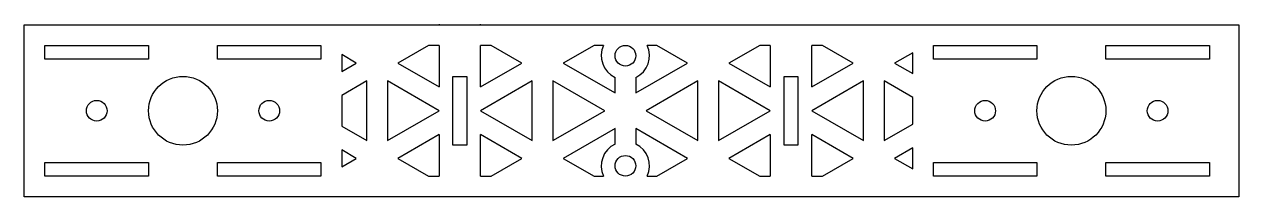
# Model space of a CAD drawing. Header units: inches. Extents: x 0 to 176, y 0 to 25.
import ezdxf

# ---------------------------------------------------------------- set-up
doc = ezdxf.new("R2010")
doc.units = ezdxf.units.IN
doc.header["$MEASUREMENT"] = 0

msp = doc.modelspace()

# ---------------------------------------------------------------- linework, layer by layer
for points in [[(0, 0), (0, 25), (176, 25), (176, 0)], [(3, 20), (3, 22), (18, 22), (18, 20)], [(28, 20), (28, 22), (43, 22), (43, 20)], [(131.75, 20), (131.75, 22), (146.75, 22), (146.75, 20)], [(156.75, 20), (156.75, 22), (171.75, 22), (171.75, 20)], [(60.12, 12.5), (52.62, 16.83), (52.62, 8.17)], [(62.13, 7.5), (62.13, 17.5), (64.13, 17.5), (64.13, 7.5)], [(66.12, 12.5), (73.62, 8.17), (73.62, 16.83)], [(84.12, 12.5), (76.62, 16.83), (76.62, 8.17)], [(90.12, 12.5), (97.62, 8.17), (97.62, 16.83)], [(108.12, 12.5), (100.62, 16.83), (100.62, 8.17)], [(110.12, 7.5), (110.12, 17.5), (112.12, 17.5), (112.12, 7.5)], [(114.12, 12.5), (121.62, 8.17), (121.62, 16.83)], [(3, 3), (3, 5), (18, 5), (18, 3)], [(28, 3), (28, 5), (43, 5), (43, 3)], [(131.75, 3), (131.75, 5), (146.75, 5), (146.75, 3)], [(156.75, 3), (156.75, 5), (171.75, 5), (171.75, 3)]]:
    msp.add_lwpolyline(points, close=True)
for points in [[(60.12, 25.08), (60.12, 25)], [(66.12, 25), (66.12, 25.08)], [(58.58, 22), (54.12, 19.43), (60.12, 15.96)], [(60.12, 22), (58.58, 22)], [(60.12, 22), (60.12, 15.96)], [(66.12, 15.96), (72.12, 19.43), (67.67, 22)], [(67.67, 22), (66.12, 22)], [(66.12, 15.96), (66.12, 22)], [(82.58, 22), (78.12, 19.43), (85.62, 15.1), (85.62, 17.34)], [(83.96, 22), (82.58, 22)], [(88.62, 17.34), (88.62, 15.1), (96.12, 19.43), (91.67, 22)], [(91.67, 22), (90.29, 22)], [(106.58, 22), (102.12, 19.43), (108.12, 15.96)], [(108.12, 22), (106.58, 22)], [(108.12, 22), (108.12, 15.96)], [(114.12, 15.96), (120.12, 19.43), (115.67, 22)], [(115.67, 22), (114.12, 22)], [(114.12, 15.96), (114.12, 22)], [(46, 20.66), (46, 18.2)], [(46, 18.2), (48.12, 19.43), (46, 20.66)], [(128.75, 20.94), (126.12, 19.43), (128.75, 17.91)], [(128.75, 17.91), (128.75, 20.94)], [(46, 10.26), (49.62, 8.17), (49.62, 16.83), (46, 14.74)], [(128.75, 14.45), (124.62, 16.83), (124.62, 8.17), (128.75, 10.55)], [(46, 14.74), (46, 10.26)], [(128.75, 10.55), (128.75, 14.45)], [(60.12, 9.04), (54.12, 5.57), (58.58, 3)], [(60.12, 9.04), (60.12, 3)], [(67.67, 3), (72.12, 5.57), (66.12, 9.04)], [(66.12, 3), (66.12, 9.04)], [(85.62, 7.66), (85.62, 9.9), (78.12, 5.57), (82.58, 3)], [(91.67, 3), (96.12, 5.57), (88.62, 9.9), (88.62, 7.66)], [(108.12, 9.04), (102.12, 5.57), (106.58, 3)], [(108.12, 9.04), (108.12, 3)], [(115.67, 3), (120.12, 5.57), (114.12, 9.04)], [(114.12, 3), (114.12, 9.04)], [(128.75, 7.09), (126.12, 5.57), (128.75, 4.06)], [(128.75, 4.06), (128.75, 7.09)], [(46, 4.34), (48.12, 5.57), (46, 6.8)], [(46, 6.8), (46, 4.34)], [(58.58, 3), (60.12, 3)], [(66.12, 3), (67.67, 3)], [(82.58, 3), (83.96, 3)], [(90.29, 3), (91.67, 3)], [(106.58, 3), (108.12, 3)], [(114.12, 3), (115.67, 3)]]:
    msp.add_lwpolyline(points)
for centre, radius in [((87.12, 20.5), 1.5), ((23, 12.5), 5), ((151.75, 12.5), 5), ((10.5, 12.5), 1.5), ((35.5, 12.5), 1.5), ((139.25, 12.5), 1.5), ((164.25, 12.5), 1.5), ((87.12, 4.5), 1.5), ((0, 0), 0)]:
    msp.add_circle(centre, radius)
for centre, start, end in [((87.12, 20.5), 154.6231, 244.6231), ((87.12, 20.5), 295.3769, 25.3769), ((87.12, 4.5), 115.3769, 205.3769), ((87.12, 4.5), 334.6231, 64.6231)]:
    msp.add_arc(centre, 3.5, start, end)

doc.saveas('drawing.dxf')
